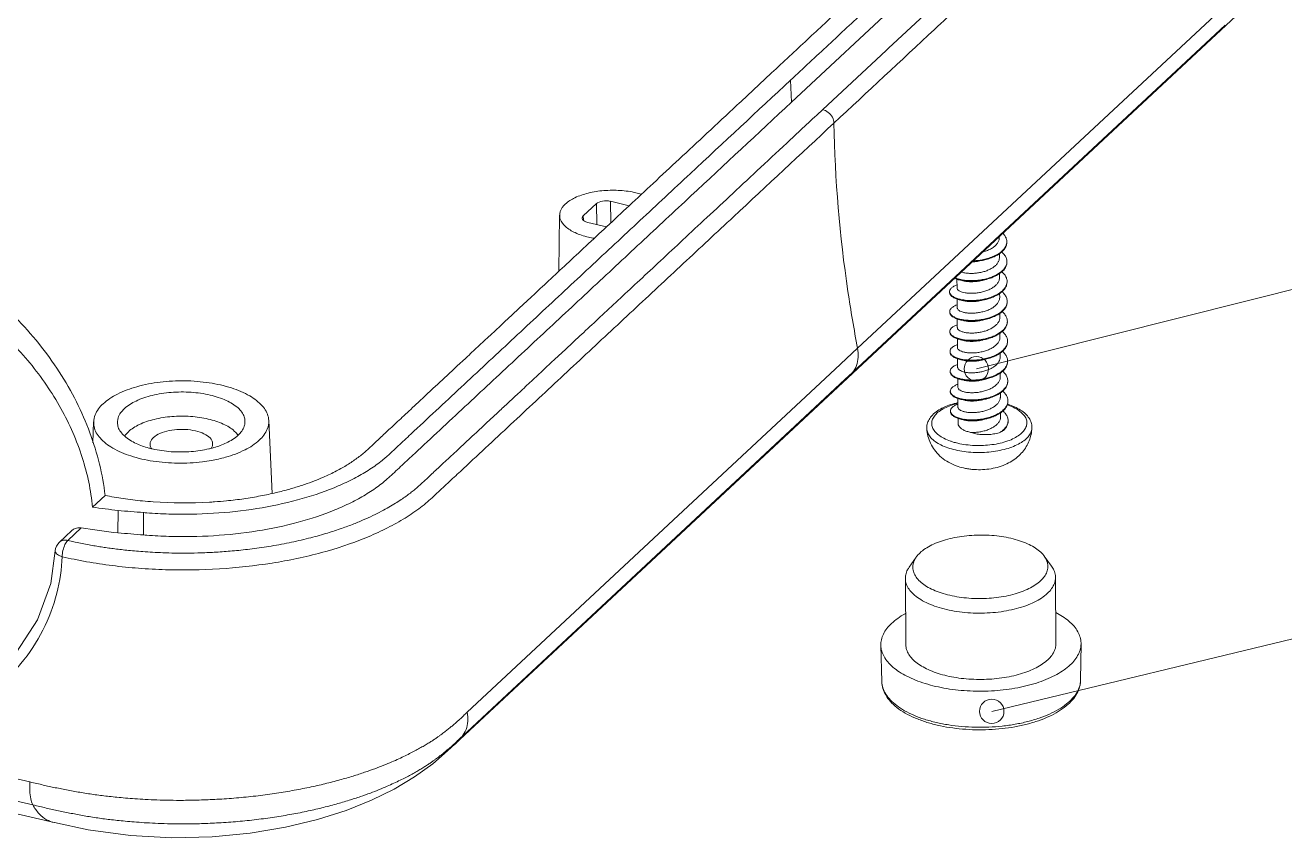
# Model space of a CAD drawing. Header units: millimetres. Extents: x 3219 to 3653, y 1046 to 1347.
# Drawn here: x 3460.51 to 3498.25, y 1076.93 to 1101.27 of the extents above; entities that cross this region are included whole.
import ezdxf

# ---------------------------------------------------------------- set-up
doc = ezdxf.new("R2010")
doc.units = ezdxf.units.MM
doc.layers.add('dim', color=82, linetype='Continuous', lineweight=9)
doc.layers.add('from', color=7, linetype='Continuous', lineweight=13)
doc.dimstyles.new('ISO', dxfattribs={"dimscale": 0.6, "dimtxt": 2.5, "dimasz": 2.5, "dimexe": 1.25, "dimexo": 0.625, "dimtad": 0, "dimdsep": 46, "dimtxsty": 'Standard', "dimblk": 'OPEN', "dimcen": 0, "dimclrd": 4, "dimclre": 4, "dimadec": 0, "dimazin": 0, "dimtfac": 1, "dimtofl": 0, "dimtmove": 0, "dimatfit": 3, "dimfxl": 1, "dimarcsym": 0})

# ---------------------------------------------------------------- blocks, each defined once
blk = doc.blocks.new('_Open')
at = {"color": 0, "linetype": 'ByBlock', "lineweight": -2}
for p, q in [((-1, 0.167), (0, 0)), ((-1, -0.167), (0, 0)), ((0, 0), (-1, 0))]:
    blk.add_line(p, q, dxfattribs=at)
blk = doc.blocks.new('*u51')
at = {"color": 7, "linetype": 'Continuous'}
for p, q in [((33.454, 64.427), (22.64, 54.348)), ((34.74, 64.169), (26.517, 56.505)), ((25.286, 44.52), (39.943, 58.18)), ((9.192, 28.704), (40.395, 57.785)), ((25.081, 43.552), (39.968, 57.427)), ((26.426, 56.42), (23.89, 54.056)), ((26.517, 56.505), (26.426, 56.42)), ((22.61, 55.236), (22.64, 54.348)), ((-7.783, 27.198), (-122.779, 53.977)), ((-121.824, 52.357), (-6.816, 25.575)), ((-7.665, 26.281), (-121.557, 52.803)), ((15.42, 49.528), (15.407, 50.391)), ((15.407, 50.391), (16.158, 50.216)), ((13.351, 47.6), (13.379, 49.841)), ((14.321, 49.807), (14.854, 50.303)), ((14.867, 49.463), (14.854, 50.303)), ((14.327, 49.634), (14.321, 49.807)), ((15.253, 49.373), (14.502, 49.548)), ((30.944, 48.932), (30.943, 48.977)), ((30.949, 48.138), (30.948, 48.299)), ((30.955, 47.344), (30.954, 47.506)), ((29.258, 46.934), (29.255, 47.281)), ((29.264, 46.14), (29.261, 46.485)), ((30.961, 46.549), (30.96, 46.71)), ((30.967, 45.755), (30.965, 45.913)), ((29.269, 45.345), (29.267, 45.693)), ((30.38, 45.696), (30.384, 45.697)), ((29.275, 44.551), (29.273, 44.899)), ((30.972, 44.96), (30.971, 45.122)), ((25.286, 44.52), (24.389, 43.684)), ((30.978, 44.166), (30.977, 44.328)), ((29.281, 43.757), (29.278, 44.103)), ((24.389, 43.684), (9.686, 29.98)), ((25.081, 43.552), (24.776, 43.269)), ((24.796, 43.248), (25.081, 43.552)), ((29.287, 42.962), (29.284, 43.308)), ((30.984, 43.372), (30.983, 43.532)), ((24.776, 43.269), (9.48, 29.011)), ((29.292, 42.168), (29.29, 42.516)), ((30.99, 42.577), (30.988, 42.738)), ((30.995, 41.783), (30.994, 41.945)), ((-5.267, 40.742), (-5.239, 41.582)), ((1.895, 38.722), (1.759, 41.633)), ((29.297, 41.523), (29.296, 41.719)), ((29.513, 39.74), (29.593, 39.723)), ((29.852, 39.685), (29.868, 39.683)), ((-4.781, 38.642), (-5.283, 38.174)), ((-4.266, 37.145), (-4.26, 38.039)), ((-3.243, 37.064), (-3.24, 37.959)), ((-5.739, 37.343), (-6.274, 36.844)), ((-6.107, 37.24), (-6.612, 36.769)), ((-6.199, 36.827), (-6.274, 36.844)), ((-6.771, 36.427), (-6.954, 35.126)), ((27.627, 36.179), (27.346, 35.78)), ((32.744, 36.216), (33.031, 35.822)), ((27.192, 35.329), (27.211, 32.681)), ((33.192, 35.372), (33.211, 32.724)), ((-6.954, 35.126), (-7.482, 33.671)), ((-7.482, 33.671), (-8.325, 32.388)), ((34.211, 32.714), (34.193, 31.261)), ((26.211, 32.656), (26.251, 31.203)), ((8.904, 28.437), (9.192, 28.704)), ((9.48, 29.011), (9.201, 28.713)), ((8.311, 27.927), (8.904, 28.437)), ((7.579, 27.397), (8.311, 27.927)), ((6.768, 26.913), (7.579, 27.397)), ((5.866, 26.469), (6.768, 26.913)), ((4.851, 26.061), (5.866, 26.469)), ((2.43, 25.387), (3.709, 25.697)), ((3.709, 25.697), (4.851, 26.061)), ((-6.816, 25.575), (-6.808, 25.574)), ((-6.808, 25.574), (-5.456, 25.286)), ((-5.456, 25.286), (-3.76, 25.054)), ((1.021, 25.15), (2.43, 25.387)), ((-3.76, 25.054), (-2.108, 24.967)), ((-2.108, 24.967), (-0.501, 25.004)), ((-0.501, 25.004), (1.021, 25.15))]:
    blk.add_line(p, q, dxfattribs=at)
for centre, radius, start, end in [((15.709, 47.625), 3.19, 73, 76.9515), ((15.359, 52.535), 3.669, 256.9204, 260.7886), ((30.856, 48.778), 0.389, 352.7841, 0.4833), ((29.814, 49.828), 1.854, 271.6699, 284.1945), ((29.811, 50.492), 2.475, 272.4635, 280.499), ((29.834, 50.372), 2.353, 280.5065, 282.9896), ((30.873, 47.984), 0.377, 356.5333, 0.504), ((29.729, 48.772), 1.543, 257.3736, 257.8734), ((29.756, 48.905), 1.678, 257.9255, 261.9464), ((29.825, 49.651), 2.427, 280.3217, 280.5008), ((29.838, 49.584), 2.359, 280.49, 282.9663), ((30.87, 47.191), 0.386, 356.4719, 0.3396), ((29.762, 48.113), 1.68, 258.0187, 261.9186), ((29.841, 48.802), 2.372, 280.5519, 282.9448), ((30.866, 46.396), 0.396, 356.5373, 0.347), ((29.849, 47.996), 2.36, 280.5318, 283.0028), ((30.878, 45.601), 0.389, 352.5681, 0.4788), ((29.773, 46.519), 1.675, 257.9541, 261.9889), ((29.857, 47.194), 2.353, 280.5075, 282.9904), ((30.896, 44.806), 0.377, 356.5372, 0.5085), ((29.751, 45.591), 1.539, 257.2947, 257.8735), ((29.779, 45.727), 1.678, 257.9259, 261.9487), ((29.861, 46.406), 2.358, 280.4904, 282.9675), ((30.892, 44.013), 0.387, 356.4709, 0.337), ((29.786, 44.942), 1.687, 258.0222, 261.9069), ((29.865, 45.622), 2.37, 280.5494, 282.9447), ((29.129, 42.807), 0.141, 179.8502, 190.1259), ((30.889, 43.218), 0.395, 356.584, 0.4068), ((29.79, 44.136), 1.675, 257.9658, 261.9107), ((29.873, 44.813), 2.354, 280.5158, 282.9964), ((29.887, 44.751), 2.291, 283.0032, 284.0159), ((30.914, 42.423), 0.377, 356.5309, 0.5005), ((28.504, 41.331), 0.455, 183.1935, 188.0861), ((29.773, 43.228), 1.56, 257.7419, 257.8745), ((29.797, 43.347), 1.681, 257.9252, 261.9363), ((29.878, 44.025), 2.36, 280.5052, 282.9631), ((30.554, 41.859), 0.817, 314.0084, 314.6246), ((30.904, 41.63), 0.393, 356.4973, 0.3222), ((-0.471, 40.282), 1.263, 46.7175, 47.6317), ((29.941, 43.547), 2.894, 253.1794, 256.9405), ((30.091, 42.583), 1.451, 256.9103, 259.4785), ((-1.976, 44.448), 4.052, 254.8643, 256.9072), ((-1.618, 44.751), 4.36, 283.1052, 283.7971), ((-1.547, 44.466), 4.067, 283.7761, 285.9154), ((-1.711, 46.667), 6.732, 276.9821, 280.0114), ((30.056, 42.082), 2.404, 249.8094, 256.9601), ((-1.631, 55.496), 17.155, 265.8994, 273.3958), ((-1.621, 55.322), 16.98, 273.3964, 274.0725), ((8.633, 139.595), 102.372, 262.18695, 262.76437), ((-11.001, -54.348), 92.633, 85.19385, 85.82696), ((8.679, 139.052), 102.726, 261.93163, 262.76079), ((-6.271, 36.403), 0.5, 132.9159, 177.2167), ((-11.028, -55.211), 92.603, 85.17803, 85.81268), ((3.84, 34.451), 7.826, 309.051, 311.3658), ((-1.811, 49.024), 23.482, 258.1335, 258.7626)]:
    blk.add_arc(centre, radius, start, end, dxfattribs=at)
for centre, ratio, start_param, end_param in [((15.221, 50.217), 0.470141, 1.098141, 2.668633), ((14.688, 49.721), 0.469909, 2.668658, 4.23915)]:
    blk.add_ellipse(centre, major_axis=(0.412, 0.003), ratio=ratio, start_param=start_param, end_param=end_param, dxfattribs=at)
for points, start_tangent, end_tangent in [([(38.689, 72.106), (38.674, 71.897), (38.595, 71.549), (38.469, 71.244), (38.313, 70.978), (38.143, 70.749), (37.968, 70.552), (37.781, 70.369), (37.591, 70.19), (37.399, 70.013), (37.208, 69.835), (37.017, 69.658), (36.824, 69.477), (36.621, 69.287), (36.401, 69.082), (36.157, 68.855), (35.884, 68.601), (35.584, 68.321), (35.255, 68.015), (34.896, 67.68), (34.497, 67.308), (34.048, 66.89), (33.544, 66.42), (32.985, 65.898), (32.367, 65.323), (31.689, 64.691), (30.946, 63.999), (30.133, 63.241), (29.244, 62.412), (28.257, 61.492), (27.148, 60.459), (25.913, 59.308), (24.583, 58.068), (23.187, 56.767), (21.757, 55.434)], (-0.012615, -0.99992), (-0.731534, -0.681805)), ([(22.61, 55.236), (24.12, 56.643), (25.593, 58.016), (26.993, 59.321), (28.285, 60.525), (29.438, 61.6), (30.468, 62.559), (31.399, 63.427), (32.24, 64.211), (32.992, 64.912), (33.654, 65.529), (34.243, 66.078), (34.781, 66.58), (35.292, 67.055), (35.783, 67.513), (36.241, 67.94), (36.664, 68.335), (37.067, 68.709), (37.462, 69.078), (37.85, 69.44), (38.233, 69.796), (38.614, 70.151), (38.966, 70.51), (39.248, 70.883), (39.456, 71.266), (39.589, 71.657), (39.644, 72.06), (39.644, 72.207)], (0.731534, 0.681805), (-0.03702, 0.999315)), ([(41.583, 70.863), (41.551, 70.427), (41.416, 69.923), (41.176, 69.427), (40.834, 68.943), (40.625, 68.708), (40.393, 68.478), (39.891, 68.01), (39.39, 67.542), (38.386, 66.607), (37.383, 65.672), (36.379, 64.737), (34.373, 62.867), (32.366, 60.996), (30.359, 59.126), (28.353, 57.256), (24.339, 53.515)], (0.015767, -0.999876), (-0.731534, -0.681805)), ([(-0.415, 38.385), (0.069, 38.426), (0.764, 38.511), (1.434, 38.623), (2.048, 38.754), (2.596, 38.897), (3.078, 39.044), (3.493, 39.19), (3.844, 39.331), (4.143, 39.463), (4.402, 39.589), (4.633, 39.712), (4.845, 39.834), (5.046, 39.961), (5.237, 40.092), (5.417, 40.227), (5.583, 40.364), (5.74, 40.506), (5.897, 40.651), (6.064, 40.807), (6.248, 40.98), (6.45, 41.169), (6.669, 41.372), (6.904, 41.591), (7.158, 41.827), (7.431, 42.082), (7.727, 42.358), (8.046, 42.655), (8.389, 42.975), (8.759, 43.32), (9.157, 43.691), (9.586, 44.091), (10.047, 44.521), (10.544, 44.984), (11.079, 45.482), (11.654, 46.018), (12.274, 46.596), (12.941, 47.217), (13.659, 47.886), (14.431, 48.606), (15.262, 49.381), (16.155, 50.213), (17.117, 51.109), (18.152, 52.074), (19.267, 53.113), (20.466, 54.231), (21.757, 55.434)], (0.997474, 0.071026), (0.731534, 0.681805)), ([(22.61, 55.236), (18.597, 51.495), (16.59, 49.624), (14.583, 47.754), (12.576, 45.884), (10.57, 44.014), (9.566, 43.078), (8.563, 42.143), (7.56, 41.209), (7.056, 40.738), (6.565, 40.281), (6.451, 40.178), (6.342, 40.085), (6.116, 39.908), (5.6, 39.563), (5.016, 39.243), (4.369, 38.952), (2.911, 38.465), (1.283, 38.119), (-0.453, 37.929), (-2.232, 37.901), (-3.115, 37.948), (-3.24, 37.958)], (-0.731534, -0.681805), (-0.996481, 0.083824)), ([(23.89, 54.056), (22.605, 52.858), (21.411, 51.746), (20.3, 50.71), (19.267, 49.747), (18.306, 48.852), (17.412, 48.018), (16.58, 47.244), (15.807, 46.523), (15.088, 45.852), (14.419, 45.229), (13.797, 44.65), (13.221, 44.112), (12.685, 43.613), (12.188, 43.15), (11.725, 42.718), (11.291, 42.314), (10.885, 41.935), (10.504, 41.581), (10.15, 41.251), (9.823, 40.945), (9.52, 40.663), (9.241, 40.402), (8.982, 40.162), (8.743, 39.939), (8.522, 39.734), (8.321, 39.546), (8.139, 39.375), (7.975, 39.221), (7.827, 39.086), (7.693, 38.966), (7.561, 38.854), (7.415, 38.738), (7.245, 38.611), (7.047, 38.474), (6.821, 38.328), (6.561, 38.173), (6.26, 38.008), (5.918, 37.836), (5.536, 37.662), (5.104, 37.485), (4.606, 37.303), (4.028, 37.118), (3.351, 36.931), (2.57, 36.753), (1.759, 36.605), (0.998, 36.498), (0.298, 36.424), (-0.345, 36.377), (-0.94, 36.35), (-1.493, 36.339), (-2.003, 36.341), (-2.468, 36.353), (-2.889, 36.372), (-3.27, 36.397), (-3.612, 36.425), (-3.919, 36.455), (-4.198, 36.486), (-4.456, 36.518), (-4.699, 36.551), (-4.936, 36.586), (-5.174, 36.625), (-5.424, 36.669), (-5.691, 36.719), (-5.974, 36.778), (-6.199, 36.827)], (-0.731534, -0.681805), (-0.975546, 0.219795)), ([(-3.243, 37.064), (-3.113, 37.054), (-2.228, 37.006), (-0.444, 37.034), (1.298, 37.225), (2.931, 37.572), (4.393, 38.061), (5.041, 38.352), (5.627, 38.673), (6.144, 39.019), (6.372, 39.197), (6.48, 39.29), (6.594, 39.393), (7.085, 39.851), (7.59, 40.321), (8.592, 41.255), (9.596, 42.191), (10.599, 43.126), (12.606, 44.996), (14.613, 46.866), (16.62, 48.737), (18.626, 50.607), (22.64, 54.348)], (0.996459, -0.084084), (0.731535, 0.681804)), ([(24.339, 53.515), (24.277, 53.748), (24.112, 53.946), (23.89, 54.056)], (-0.016236, 0.999868), (-0.973942, 0.226795)), ([(24.339, 53.515), (20.326, 49.775), (18.319, 47.904), (16.312, 46.034), (14.306, 44.164), (12.299, 42.293), (11.296, 41.358), (10.292, 40.423), (9.289, 39.488), (8.787, 39.02), (8.285, 38.553), (8.029, 38.328), (7.75, 38.109), (7.126, 37.692), (6.418, 37.304), (5.634, 36.951), (3.866, 36.36), (1.892, 35.941), (-0.214, 35.71), (-2.371, 35.677), (-3.442, 35.734), (-4.494, 35.841), (-5.518, 35.996), (-6.017, 36.091), (-6.493, 36.195)], (-0.731534, -0.681805), (-0.975158, 0.22151)), ([(25.286, 44.52), (24.899, 46.787), (24.339, 53.515)], (-0.18869, 0.982037), (-0.016236, 0.999868)), ([(16.429, 50.733), (15.804, 50.824), (15.147, 50.82), (14.522, 50.72), (13.992, 50.535), (13.606, 50.283), (13.404, 49.988), (13.381, 49.841)], (-0.973942, 0.226795), (-0.010681, -0.999943)), ([(13.381, 49.841), (13.405, 49.679), (13.61, 49.387), (13.997, 49.14), (14.529, 48.961)], (-0.010681, -0.999943), (0.973942, -0.226795)), ([(-14.244, 49.122), (-12.982, 48.745), (-11.743, 48.208), (-10.547, 47.522), (-9.416, 46.699), (-8.37, 45.754), (-7.43, 44.707), (-6.61, 43.575), (-5.928, 42.382), (-5.391, 41.147), (-5.006, 39.895), (-4.781, 38.642)], (0.973943, -0.226794), (0.113518, -0.993536)), ([(30.944, 48.932), (30.934, 48.85), (30.888, 48.742), (30.809, 48.642), (30.697, 48.549), (30.557, 48.467), (30.398, 48.402), (30.295, 48.37)], (0.005994, -0.999982), (-0.964807, -0.26296)), ([(31.245, 48.782), (31.235, 48.863), (31.183, 48.994), (31.091, 49.114)], (-0.008113, 0.999967), (-0.697087, 0.716986)), ([(-14.95, 48.463), (-12.991, 47.821), (-11.065, 46.813), (-9.309, 45.503), (-7.787, 43.934), (-6.548, 42.118), (-5.693, 40.154), (-5.283, 38.174)], (0.973943, -0.226794), (0.095854, -0.995395)), ([(30.362, 48.079), (30.424, 48.095), (30.638, 48.163), (30.829, 48.249), (30.991, 48.353), (31.117, 48.47), (31.201, 48.597), (31.242, 48.729)], (0.974376, 0.224925), (0.125989, 0.992032)), ([(30.368, 48.054), (30.424, 48.068), (30.638, 48.136), (30.829, 48.223), (30.991, 48.327), (31.117, 48.444), (31.202, 48.57), (31.242, 48.703), (31.245, 48.755)], (0.97387, 0.227107), (-0.008113, 0.999967)), ([(31.25, 47.987), (31.233, 48.102), (31.169, 48.231), (31.063, 48.352), (31.04, 48.373)], (-0.008584, 0.999963), (-0.761142, 0.648585)), ([(30.949, 48.138), (30.947, 48.096), (30.918, 47.994), (30.858, 47.895), (30.768, 47.804), (30.653, 47.722), (30.517, 47.652), (30.365, 47.594), (30.202, 47.552), (30.036, 47.524), (29.872, 47.512), (29.717, 47.515)], (0.007762, -0.99997), (-0.997819, 0.066006)), ([(29.889, 47.992), (29.967, 47.996), (30.198, 48.021), (30.368, 48.054)], (0.999513, 0.031211), (0.97387, 0.227107)), ([(30.367, 47.285), (30.484, 47.315), (30.693, 47.388), (30.878, 47.479), (31.031, 47.587), (31.147, 47.706), (31.221, 47.835), (31.25, 47.961)], (0.974459, 0.224565), (0.060459, 0.998171)), ([(30.373, 47.26), (30.484, 47.289), (30.693, 47.361), (30.878, 47.453), (31.032, 47.56), (31.148, 47.68), (31.222, 47.808), (31.25, 47.942), (31.251, 47.961)], (0.973884, 0.227047), (-0.008584, 0.999963)), ([(29.163, 47.316), (29.226, 47.289), (29.392, 47.24), (29.401, 47.238)], (0.904438, -0.426606), (0.977083, -0.212858)), ([(29.182, 47.334), (29.226, 47.316), (29.392, 47.267)], (0.915395, -0.402558), (0.975813, -0.218605)), ([(29.432, 47.568), (29.439, 47.566), (29.567, 47.533), (29.717, 47.515)], (0.942479, -0.334265), (0.997819, -0.066006)), ([(30.955, 47.344), (30.945, 47.26), (30.898, 47.151), (30.819, 47.051), (30.707, 46.958), (30.566, 46.877), (30.407, 46.812), (30.238, 46.764), (30.063, 46.733), (29.887, 46.718), (29.722, 46.721)], (0.005993, -0.999982), (-0.997819, 0.066006)), ([(31.256, 47.193), (31.256, 47.207), (31.227, 47.34), (31.153, 47.468), (31.048, 47.577)], (-0.006099, 0.999981), (-0.759837, 0.650114)), ([(28.996, 46.884), (28.961, 46.802), (28.959, 46.779)], (-0.585356, -0.810777), (0.015752, -0.999876)), ([(29.256, 47.051), (29.197, 47.028), (29.076, 46.96), (28.996, 46.884)], (-0.940233, -0.340533), (-0.585356, -0.810777)), ([(29.258, 46.934), (29.266, 46.898), (29.304, 46.847), (29.371, 46.802), (29.466, 46.765), (29.584, 46.737), (29.722, 46.721)], (0.017516, -0.999847), (0.997819, -0.066006)), ([(29.401, 47.238), (29.587, 47.209), (29.802, 47.196), (30.03, 47.206), (30.26, 47.236), (30.373, 47.26)], (0.977083, -0.212858), (0.973884, 0.227047)), ([(29.516, 47.212), (29.569, 47.201), (29.719, 47.183)], (0.972663, -0.232219), (0.997819, -0.066006)), ([(29.521, 47.243), (29.587, 47.235), (29.802, 47.223), (30.03, 47.232), (30.26, 47.263)], (0.990008, -0.141008), (0.983817, 0.179177)), ([(29.719, 47.183), (29.884, 47.18), (30.061, 47.195), (30.24, 47.227), (30.274, 47.236)], (0.997819, -0.066006), (0.969139, 0.246515)), ([(30.372, 46.49), (30.543, 46.537), (30.747, 46.615), (30.925, 46.71), (31.07, 46.821), (31.176, 46.943), (31.238, 47.073), (31.255, 47.167)], (0.974543, 0.2242), (0.061372, 0.998115)), ([(30.379, 46.465), (30.544, 46.51), (30.747, 46.588), (30.925, 46.684), (31.07, 46.794), (31.176, 46.917), (31.239, 47.047), (31.256, 47.166)], (0.973902, 0.22697), (-0.006099, 0.999981)), ([(28.959, 46.779), (28.972, 46.719)], (0.015752, -0.999876), (0.378608, -0.925557)), ([(28.959, 46.753), (28.972, 46.692), (29.029, 46.613), (29.13, 46.541), (29.27, 46.481), (29.407, 46.444)], (0.015752, -0.999876), (0.977139, -0.212602)), ([(28.972, 46.719), (29.029, 46.639), (29.13, 46.568), (29.27, 46.508), (29.413, 46.469)], (0.378608, -0.925557), (0.978088, -0.208191)), ([(29.407, 46.444), (29.444, 46.436), (29.644, 46.409), (29.863, 46.402), (30.093, 46.417), (30.322, 46.453), (30.379, 46.465)], (0.977139, -0.212602), (0.973902, 0.22697)), ([(29.522, 46.418), (29.587, 46.404), (29.725, 46.388)], (0.972552, -0.232686), (0.997819, -0.066006)), ([(29.526, 46.449), (29.644, 46.436), (29.863, 46.429), (30.092, 46.443), (30.276, 46.47)], (0.989909, -0.141706), (0.983069, 0.183238)), ([(29.725, 46.388), (29.89, 46.386), (30.065, 46.4), (30.24, 46.432), (30.28, 46.441)], (0.997819, -0.066006), (0.969138, 0.24652)), ([(30.961, 46.549), (30.951, 46.466), (30.905, 46.358), (30.825, 46.257), (30.714, 46.165), (30.577, 46.085), (30.42, 46.02), (30.249, 45.971), (30.07, 45.938), (29.893, 45.924), (29.728, 45.926)], (0.005945, -0.999982), (-0.997819, 0.066006)), ([(30.384, 45.697), (30.601, 45.76), (30.799, 45.842), (30.97, 45.942), (31.105, 46.056), (31.201, 46.18), (31.253, 46.312), (31.261, 46.372)], (0.973967, 0.226688), (0.060344, 0.998178)), ([(30.385, 45.671), (30.602, 45.733), (30.8, 45.816), (30.97, 45.915), (31.105, 46.029), (31.201, 46.154), (31.253, 46.285), (31.262, 46.372)], (0.973889, 0.227024), (-0.00612, 0.999981)), ([(31.262, 46.398), (31.259, 46.446), (31.218, 46.578), (31.133, 46.704), (31.053, 46.783)], (-0.00612, 0.999981), (-0.760129, 0.649772)), ([(29.262, 46.257), (29.169, 46.218), (29.058, 46.148), (28.989, 46.069), (28.965, 45.987), (28.965, 45.985)], (-0.940463, -0.339896), (0.009005, -0.999959)), ([(28.965, 45.985), (28.967, 45.959)], (0.009005, -0.999959), (0.181553, -0.983381)), ([(28.965, 45.958), (28.988, 45.878), (29.056, 45.8), (29.167, 45.731), (29.316, 45.674), (29.412, 45.649)], (0.009005, -0.999959), (0.977068, -0.212927)), ([(28.967, 45.959), (28.988, 45.904), (29.056, 45.826), (29.166, 45.757), (29.315, 45.701), (29.418, 45.675)], (0.181553, -0.983381), (0.97791, -0.209028)), ([(29.728, 45.926), (29.588, 45.943), (29.468, 45.971), (29.372, 46.01), (29.306, 46.057), (29.27, 46.108), (29.264, 46.14)], (-0.997819, 0.066006), (-0.013631, 0.999907)), ([(31.268, 45.604), (31.259, 45.684), (31.207, 45.815), (31.112, 45.939), (31.057, 45.99)], (-0.008034, 0.999968), (-0.761447, 0.648227)), ([(29.268, 45.463), (29.144, 45.407), (29.042, 45.335), (28.984, 45.255), (28.971, 45.19)], (-0.940727, -0.339164), (-0.002049, -0.999998)), ([(29.734, 45.132), (29.586, 45.15), (29.461, 45.181), (29.365, 45.223), (29.301, 45.273), (29.271, 45.329), (29.27, 45.345)], (-0.997819, 0.066006), (0.008071, 0.999967)), ([(29.412, 45.649), (29.497, 45.633), (29.703, 45.611), (29.925, 45.61), (30.156, 45.629), (30.385, 45.671)], (0.977068, -0.212927), (0.973889, 0.227024)), ([(29.418, 45.675), (29.497, 45.66), (29.531, 45.655)], (0.97791, -0.209028), (0.989837, -0.142209)), ([(29.527, 45.623), (29.581, 45.612), (29.731, 45.594)], (0.972663, -0.232219), (0.997819, -0.066006)), ([(29.531, 45.655), (29.703, 45.638), (29.925, 45.636), (30.155, 45.656), (30.281, 45.676)], (0.989837, -0.142209), (0.983132, 0.182898)), ([(29.731, 45.594), (29.895, 45.592), (30.072, 45.606), (30.252, 45.639), (30.286, 45.647)], (0.997819, -0.066006), (0.969139, 0.246515)), ([(29.734, 45.132), (29.889, 45.129), (30.053, 45.141), (30.219, 45.169), (30.382, 45.211), (30.534, 45.268), (30.67, 45.339), (30.786, 45.421), (30.875, 45.512), (30.935, 45.61), (30.964, 45.713), (30.967, 45.755)], (0.997819, -0.066006), (-0.007762, 0.99997)), ([(30.385, 44.902), (30.445, 44.917), (30.658, 44.984), (30.85, 45.071), (31.012, 45.174), (31.139, 45.291), (31.224, 45.418), (31.264, 45.55)], (0.974373, 0.224939), (0.129733, 0.991549)), ([(30.391, 44.877), (30.445, 44.89), (30.658, 44.958), (30.85, 45.044), (31.013, 45.148), (31.139, 45.265), (31.224, 45.392), (31.265, 45.524), (31.268, 45.578)], (0.97387, 0.227107), (-0.008034, 0.999968)), ([(28.971, 45.19), (28.972, 45.172), (28.973, 45.165)], (-0.002049, -0.999998), (0.172721, -0.984971)), ([(28.971, 45.164), (28.972, 45.145), (29.006, 45.063), (29.085, 44.987), (29.206, 44.921), (29.363, 44.868), (29.418, 44.855)], (-0.002049, -0.999998), (0.977026, -0.213121)), ([(28.973, 45.165), (29.006, 45.09), (29.085, 45.014), (29.206, 44.948), (29.363, 44.895), (29.423, 44.88)], (0.172721, -0.984971), (0.977744, -0.209804)), ([(29.418, 44.855), (29.551, 44.832), (29.762, 44.815), (29.988, 44.818), (30.218, 44.843), (30.391, 44.877)], (0.977026, -0.213121), (0.97387, 0.227107)), ([(29.533, 44.829), (29.589, 44.817), (29.736, 44.8)], (0.972637, -0.232332), (0.997819, -0.066006)), ([(29.539, 44.86), (29.551, 44.858), (29.762, 44.841), (29.987, 44.845), (30.218, 44.87), (30.286, 44.881)], (0.990084, -0.14048), (0.983203, 0.182514)), ([(29.736, 44.8), (29.901, 44.797), (30.077, 44.812), (30.252, 44.843), (30.291, 44.853)], (0.997819, -0.066006), (0.969138, 0.24652)), ([(30.972, 44.96), (30.963, 44.879), (30.918, 44.771), (30.839, 44.671), (30.728, 44.578), (30.59, 44.498), (30.434, 44.432), (30.263, 44.383), (30.083, 44.35), (29.905, 44.335), (29.74, 44.337)], (0.005871, -0.999983), (-0.997819, 0.066006)), ([(31.273, 44.81), (31.256, 44.923), (31.193, 45.052), (31.087, 45.174), (31.063, 45.195)], (-0.008633, 0.999963), (-0.761183, 0.648538)), ([(25.081, 43.552), (25.239, 43.831), (25.309, 44.161), (25.286, 44.52)], (0.629315, 0.77715), (-0.18869, 0.982037)), ([(29.274, 44.669), (29.252, 44.66), (29.12, 44.596), (29.029, 44.521), (28.983, 44.44), (28.977, 44.396)], (-0.940384, -0.340114), (0.00571, -0.999984)), ([(28.977, 44.396), (28.982, 44.357)], (0.00571, -0.999984), (0.253635, -0.9673)), ([(28.977, 44.369), (28.982, 44.33), (29.027, 44.25), (29.117, 44.176), (29.247, 44.112), (29.413, 44.063), (29.424, 44.061)], (0.00571, -0.999984), (0.977078, -0.212881)), ([(28.982, 44.357), (29.027, 44.276), (29.117, 44.202), (29.247, 44.139), (29.413, 44.09)], (0.253635, -0.9673), (0.975511, -0.219953)), ([(29.74, 44.337), (29.599, 44.354), (29.479, 44.383), (29.384, 44.421), (29.317, 44.468), (29.281, 44.519), (29.276, 44.551)], (-0.997819, 0.066006), (-0.013631, 0.999907)), ([(30.39, 44.107), (30.505, 44.137), (30.714, 44.21), (30.899, 44.301), (31.053, 44.408), (31.169, 44.527), (31.244, 44.656), (31.273, 44.784)], (0.974455, 0.224583), (0.060407, 0.998174)), ([(30.396, 44.082), (30.505, 44.111), (30.714, 44.183), (30.899, 44.274), (31.053, 44.381), (31.17, 44.501), (31.244, 44.63), (31.273, 44.763), (31.274, 44.783)], (0.973883, 0.227051), (-0.008633, 0.999963)), ([(31.177, 44.289), (31.07, 44.399)], (-0.610134, 0.792298), (-0.759738, 0.65023)), ([(31.279, 44.015), (31.279, 44.029), (31.25, 44.162), (31.177, 44.289)], (-0.006054, 0.999982), (-0.610134, 0.792298)), ([(29.279, 43.874), (29.209, 43.846), (29.091, 43.778), (29.015, 43.701), (28.983, 43.619), (28.982, 43.602)], (-0.940277, -0.340409), (0.016301, -0.999867)), ([(29.424, 44.061), (29.607, 44.031), (29.823, 44.019), (30.05, 44.028), (30.281, 44.058), (30.396, 44.082)], (0.977078, -0.212881), (0.973883, 0.227051)), ([(29.539, 44.035), (29.592, 44.023), (29.742, 44.005)], (0.972664, -0.232219), (0.997819, -0.066006)), ([(29.544, 44.066), (29.607, 44.058), (29.823, 44.046), (30.05, 44.054), (30.281, 44.085), (30.291, 44.087)], (0.990013, -0.140977), (0.983251, 0.182256)), ([(29.742, 44.005), (29.907, 44.003), (30.086, 44.018), (30.266, 44.051), (30.297, 44.058)], (0.997819, -0.066006), (0.969139, 0.246515)), ([(30.978, 44.166), (30.969, 44.089), (30.931, 43.991), (30.865, 43.898), (30.772, 43.812), (30.655, 43.735), (30.52, 43.669), (30.371, 43.616), (30.214, 43.576), (30.053, 43.551), (29.895, 43.54), (29.745, 43.543)], (0.006217, -0.999981), (-0.997819, 0.066006)), ([(30.395, 43.313), (30.571, 43.361), (30.773, 43.439), (30.95, 43.534), (31.094, 43.644), (31.199, 43.766), (31.262, 43.896), (31.278, 43.989)], (0.97455, 0.224172), (0.06139, 0.998114)), ([(30.402, 43.288), (30.572, 43.335), (30.774, 43.412), (30.951, 43.508), (31.094, 43.618), (31.199, 43.74), (31.262, 43.87), (31.279, 43.989)], (0.973902, 0.226967), (-0.006049, 0.999982)), ([(28.982, 43.602), (28.985, 43.576)], (0.016301, -0.999867), (0.178892, -0.983869)), ([(28.982, 43.575), (28.998, 43.509), (29.057, 43.43), (29.16, 43.36), (29.301, 43.301), (29.43, 43.266)], (0.016212, -0.999869), (0.977125, -0.212664)), ([(28.985, 43.576), (28.997, 43.536), (29.056, 43.458), (29.159, 43.387), (29.3, 43.328), (29.436, 43.291)], (0.178892, -0.983869), (0.978059, -0.20833)), ([(29.281, 43.757), (29.287, 43.725), (29.323, 43.674), (29.39, 43.627), (29.485, 43.588), (29.605, 43.56), (29.745, 43.543)], (0.013631, -0.999907), (0.997819, -0.066006)), ([(29.43, 43.266), (29.476, 43.257), (29.677, 43.231), (29.896, 43.225), (30.124, 43.24), (30.352, 43.277), (30.402, 43.288)], (0.977125, -0.212664), (0.973902, 0.226967)), ([(29.549, 43.272), (29.675, 43.258), (29.894, 43.252), (30.123, 43.267), (30.298, 43.293)], (0.989894, -0.141812), (0.983075, 0.183204)), ([(30.984, 43.372), (30.974, 43.29), (30.929, 43.183), (30.85, 43.082), (30.739, 42.989), (30.602, 42.909), (30.446, 42.844), (30.275, 42.794), (30.095, 42.761), (29.917, 42.746), (29.751, 42.749)], (0.005865, -0.999983), (-0.997819, 0.066006)), ([(31.285, 43.221), (31.279, 43.285), (31.233, 43.416), (31.143, 43.541), (31.076, 43.605)], (-0.007096, 0.999975), (-0.760176, 0.649717)), ([(1.758, 41.633), (1.742, 41.764), (1.501, 42.217), (0.997, 42.618), (0.272, 42.935), (-0.617, 43.141), (-1.596, 43.222), (-2.587, 43.168), (-3.509, 42.986), (-4.288, 42.69), (-4.861, 42.304)], (-0.036367, 0.999338), (-0.731534, -0.681805)), ([(-4.014, 42.106), (-3.546, 42.413), (-2.901, 42.637), (-2.143, 42.758), (-1.345, 42.763), (-0.586, 42.652), (0.06, 42.436), (0.53, 42.136), (0.778, 41.781), (0.798, 41.482)], (0.731534, 0.681805), (-0.172153, -0.98507)), ([(29.285, 43.08), (29.166, 43.027), (29.063, 42.955), (29.003, 42.875), (28.988, 42.807)], (-0.940706, -0.339223), (-0.001388, -0.999999)), ([(28.988, 42.781), (28.989, 42.764), (29.022, 42.683), (29.099, 42.607), (29.217, 42.541), (29.372, 42.487), (29.435, 42.472)], (-0.001722, -0.999999), (0.977028, -0.213109)), ([(28.99, 42.782), (29.02, 42.711), (29.096, 42.635), (29.214, 42.568), (29.369, 42.515), (29.44, 42.497)], (0.175093, -0.984552), (0.977783, -0.209619)), ([(29.751, 42.749), (29.601, 42.767), (29.473, 42.8), (29.376, 42.844), (29.314, 42.895), (29.288, 42.95), (29.287, 42.962)], (-0.997819, 0.066006), (0.008318, 0.999965)), ([(29.545, 43.24), (29.6, 43.229), (29.748, 43.211)], (0.972637, -0.232332), (0.997819, -0.066006)), ([(29.748, 43.211), (29.909, 43.208), (30.081, 43.222), (30.253, 43.252), (30.303, 43.264)], (0.997819, -0.066006), (0.969134, 0.246535)), ([(30.408, 42.494), (30.446, 42.503), (30.66, 42.569), (30.853, 42.654), (31.017, 42.755), (31.146, 42.871), (31.235, 42.996), (31.28, 43.128), (31.285, 43.195)], (0.973871, 0.227102), (-0.007224, 0.999974)), ([(30.442, 42.528), (30.656, 42.594), (30.85, 42.679), (31.015, 42.78), (31.144, 42.895), (31.234, 43.021), (31.279, 43.152), (31.284, 43.195)], (0.970223, 0.242213), (0.059598, 0.998222)), ([(31.291, 42.427), (31.273, 42.541), (31.21, 42.67), (31.104, 42.791), (31.08, 42.812)], (-0.008539, 0.999964), (-0.7613, 0.648399)), ([(-4.861, 42.304), (-5.181, 41.858), (-5.237, 41.582)], (-0.731534, -0.681805), (-0.037605, -0.999293)), ([(29.291, 42.35), (29.008, 42.272), (28.72, 42.158), (28.473, 42.017), (28.275, 41.852), (28.14, 41.673), (28.066, 41.489), (28.049, 41.306)], (-0.974961, -0.222377), (0.058007, -0.998316)), ([(29.291, 42.321), (29.013, 42.239), (28.753, 42.128), (28.539, 41.996), (28.381, 41.848), (28.282, 41.689), (28.247, 41.525), (28.277, 41.361), (28.37, 41.202), (28.524, 41.055), (28.733, 40.924), (28.991, 40.814), (29.104, 40.776)], (-0.971784, -0.235872), (0.956964, -0.290206)), ([(29.291, 42.285), (29.255, 42.272), (29.127, 42.206), (29.041, 42.131), (28.998, 42.05), (28.994, 42.013)], (-0.940263, -0.34045), (0.00995, -0.99995)), ([(29.435, 42.472), (29.558, 42.45), (29.767, 42.432), (29.991, 42.434), (30.22, 42.458), (30.408, 42.494)], (0.977028, -0.213109), (0.973871, 0.227102)), ([(29.55, 42.446), (29.604, 42.435), (29.754, 42.416)], (0.972664, -0.232219), (0.997819, -0.066006)), ([(29.554, 42.477), (29.763, 42.459), (29.986, 42.46), (30.216, 42.484), (30.303, 42.498)], (0.989889, -0.141844), (0.983179, 0.182644)), ([(29.754, 42.416), (29.919, 42.414), (30.098, 42.429), (30.278, 42.462), (30.309, 42.47)], (0.997819, -0.066006), (0.969139, 0.246515)), ([(30.99, 42.577), (30.987, 42.535), (30.958, 42.433), (30.898, 42.335), (30.809, 42.244), (30.693, 42.161), (30.557, 42.091), (30.405, 42.034), (30.242, 41.991), (30.076, 41.964), (29.912, 41.952), (29.757, 41.954)], (0.007762, -0.99997), (-0.997819, 0.066006)), ([(30.408, 41.724), (30.531, 41.757), (30.738, 41.83), (30.922, 41.921), (31.074, 42.028), (31.189, 42.148), (31.262, 42.276), (31.29, 42.401)], (0.974471, 0.224513), (0.06049, 0.998169)), ([(30.414, 41.699), (30.539, 41.732), (30.745, 41.806), (30.927, 41.898), (31.079, 42.005), (31.192, 42.125), (31.264, 42.253), (31.291, 42.386), (31.291, 42.4)], (0.97389, 0.227022), (-0.008356, 0.999965)), ([(32.248, 41.336), (32.231, 41.511), (32.162, 41.686), (32.035, 41.857), (31.851, 42.016), (31.619, 42.152), (31.351, 42.263), (31.271, 42.289)], (0.043559, 0.999051), (-0.954635, 0.297779)), ([(-4.276, 41.446), (-4.259, 41.748), (-4.014, 42.106)], (-0.185989, 0.982552), (0.731534, 0.681805)), ([(-3.85, 41.187), (-3.415, 41.472), (-2.815, 41.681), (-2.109, 41.794), (-1.366, 41.799), (-0.659, 41.695), (-0.058, 41.494), (0.38, 41.214)], (0.731534, 0.681805), (0.738786, -0.67394)), ([(28.994, 42.013), (29.001, 41.967)], (0.00995, -0.99995), (0.293553, -0.955943)), ([(28.994, 41.986), (29.002, 41.938), (29.053, 41.858), (29.146, 41.785), (29.28, 41.723), (29.441, 41.678)], (0.011725, -0.999931), (0.977124, -0.212668)), ([(29.001, 41.967), (29.05, 41.887), (29.142, 41.814), (29.274, 41.752), (29.442, 41.704)], (0.293553, -0.955943), (0.977201, -0.212317)), ([(31.265, 42.257), (31.304, 42.244), (31.561, 42.134), (31.77, 42.002), (31.924, 41.855), (32.018, 41.697), (32.047, 41.533), (32.012, 41.369), (31.914, 41.21), (31.755, 41.062), (31.542, 40.93), (31.281, 40.818), (30.981, 40.731), (30.653, 40.671), (30.308, 40.64), (29.958, 40.639), (29.613, 40.669), (29.287, 40.727)], (0.947809, -0.318838), (-0.973942, 0.226795)), ([(29.293, 42.168), (29.298, 42.136), (29.334, 42.085), (29.401, 42.038), (29.496, 42), (29.617, 41.971), (29.757, 41.954)], (0.013631, -0.999907), (0.997819, -0.066006)), ([(30.995, 41.783), (30.989, 41.717), (30.951, 41.612), (30.879, 41.511), (30.777, 41.419), (30.649, 41.338), (30.5, 41.271), (30.336, 41.218), (30.164, 41.181), (29.992, 41.161), (29.826, 41.157)], (0.006475, -0.999979), (-0.999677, 0.025432)), ([(31.296, 41.632), (31.295, 41.665), (31.26, 41.797), (31.18, 41.923), (31.088, 42.016)], (-0.005739, 0.999984), (-0.759437, 0.650581)), ([(-5.237, 41.582), (-5.222, 41.39), (-4.981, 40.937), (-4.477, 40.536), (-3.752, 40.219), (-2.863, 40.013), (-1.884, 39.932), (-0.893, 39.986)], (-0.037605, -0.999293), (0.992533, 0.121977)), ([(-3.034, 40.537), (-3.54, 40.718), (-4.01, 41.018), (-4.258, 41.373), (-4.276, 41.446)], (-0.965228, 0.261409), (-0.185989, 0.982552)), ([(-2.848, 40.954), (-2.588, 41.118), (-2.222, 41.232), (-1.803, 41.281), (-1.368, 41.258), (-0.985, 41.169), (-0.685, 41.02), (-0.516, 40.835), (-0.485, 40.709)], (0.731534, 0.681805), (0.040532, -0.999178)), ([(0.798, 41.482), (0.779, 41.406), (0.534, 41.047)], (-0.172153, -0.98507), (-0.731534, -0.681805)), ([(1.381, 40.85), (1.701, 41.295), (1.758, 41.633)], (0.731534, 0.681805), (-0.036367, 0.999338)), ([(28.049, 41.306), (28.094, 41.013), (28.197, 40.727), (28.357, 40.459), (28.574, 40.217), (28.845, 40.011), (29.154, 39.854), (29.226, 39.826)], (0.058007, -0.998316), (0.93811, -0.346339)), ([(32.248, 41.336), (32.233, 41.238), (32.158, 41.069), (32.021, 40.908), (31.828, 40.761), (31.583, 40.632), (31.295, 40.524), (30.972, 40.441), (30.624, 40.386), (30.262, 40.359), (29.896, 40.363), (29.538, 40.397), (29.198, 40.459)], (-0.044438, -0.999012), (-0.973942, 0.226795)), ([(29.763, 41.17), (29.613, 41.215), (29.487, 41.274), (29.39, 41.343), (29.326, 41.421), (29.298, 41.504), (29.297, 41.523)], (-0.973942, 0.226795), (-0.003543, 0.999994)), ([(29.441, 41.678), (29.448, 41.676), (29.644, 41.646), (29.86, 41.636), (30.087, 41.646), (30.316, 41.679), (30.414, 41.699)], (0.977124, -0.212668), (0.97389, 0.227022)), ([(29.556, 41.651), (29.61, 41.64), (29.759, 41.622)], (0.972657, -0.232246), (0.997819, -0.066006)), ([(29.561, 41.683), (29.637, 41.673), (29.852, 41.662), (30.079, 41.672), (30.308, 41.704)], (0.989989, -0.141148), (0.983203, 0.182514)), ([(29.759, 41.622), (29.924, 41.62), (30.099, 41.634), (30.273, 41.665), (30.314, 41.675)], (0.997819, -0.066006), (0.969138, 0.246521)), ([(29.868, 39.683), (30.195, 39.671), (30.53, 39.697), (30.865, 39.765), (31.179, 39.875), (31.443, 40.013), (31.675, 40.183), (31.869, 40.377), (32.024, 40.594), (32.138, 40.824), (32.214, 41.072), (32.248, 41.336)], (0.995487, -0.094895), (0.043559, 0.999051)), ([(30.989, 41.166), (31.122, 41.272)], (0.829352, 0.558726), (0.719228, 0.694774)), ([(31.128, 41.278), (31.228, 41.401), (31.284, 41.531), (31.296, 41.606)], (0.711715, 0.702468), (0.060989, 0.998138)), ([(31.134, 41.257), (31.231, 41.38), (31.286, 41.511), (31.297, 41.606)], (0.704796, 0.70941), (-0.005806, 0.999983)), ([(-4.001, 41.013), (-3.85, 41.187)], (0.55263, 0.833427), (0.731534, 0.681805)), ([(-2.982, 40.691), (-2.974, 40.758), (-2.848, 40.954)], (-0.005178, 0.999987), (0.731534, 0.681805)), ([(-0.541, 40.038), (0.03, 40.168), (0.809, 40.464), (1.381, 40.85)], (0.984699, 0.174265), (0.731534, 0.681805)), ([(0.534, 41.047), (0.066, 40.741), (-0.432, 40.555)], (-0.731534, -0.681805), (-0.961563, -0.274585)), ([(0.394, 41.201), (0.53, 41.045)], (0.727938, -0.685643), (0.563884, -0.825854)), ([(28.053, 41.267), (28.103, 41.109), (28.217, 40.946), (28.389, 40.795), (28.615, 40.661), (28.888, 40.548), (29.198, 40.459)], (0.140587, -0.990068), (0.973942, -0.226795)), ([(29.826, 41.157), (29.914, 41.129), (30.01, 41.106), (30.11, 41.089), (30.214, 41.078), (30.321, 41.072), (30.431, 41.072), (30.545, 41.078), (30.659, 41.09), (30.773, 41.109), (30.884, 41.134), (30.989, 41.166)], (0.938571, -0.345087), (0.948545, 0.316643)), ([(30.989, 41.166), (31.042, 41.194), (31.09, 41.225), (31.134, 41.257)], (0.890327, 0.455321), (0.784328, 0.620346)), ([(-2.918, 40.498), (-2.951, 40.553), (-2.982, 40.691)], (-0.579061, 0.815284), (-0.005178, 0.999987)), ([(-0.63, 40.504), (-1.337, 40.396), (-2.135, 40.391), (-2.894, 40.502)], (-0.973952, -0.226753), (-0.973934, 0.22683)), ([(-0.485, 40.709), (-0.493, 40.63), (-0.549, 40.512)], (0.040532, -0.999178), (-0.587263, -0.809396)), ([(29.593, 39.723), (29.682, 39.707), (29.852, 39.685)], (0.980648, -0.195781), (0.995186, -0.098004)), ([(-4.781, 38.642), (-4.421, 38.575), (-4.054, 38.516), (-3.679, 38.465), (-3.286, 38.422), (-2.858, 38.386)], (0.980408, -0.196975), (0.997442, -0.071486)), ([(-6.107, 37.239), (-6.073, 37.267), (-5.919, 37.337), (-5.739, 37.343)], (0.730541, 0.682868), (0.990104, -0.140336)), ([(-6.274, 36.844), (-6.441, 36.851), (-6.584, 36.792), (-6.611, 36.769)], (-0.973942, 0.226795), (-0.731364, -0.681987)), ([(-6.384, 36.681), (-6.274, 36.844)], (0.447854, 0.894107), (0.643601, 0.765361)), ([(27.627, 36.179), (27.696, 36.266), (27.879, 36.436), (28.113, 36.592), (28.394, 36.73), (28.714, 36.847), (29.068, 36.94), (29.447, 37.008), (29.842, 37.048), (30.245, 37.061), (30.646, 37.045), (31.038, 37.001), (31.41, 36.93)], (0.577151, 0.816637), (0.973942, -0.226795)), ([(31.41, 36.93), (31.755, 36.834), (32.066, 36.715), (32.334, 36.574), (32.554, 36.417), (32.722, 36.245), (32.744, 36.216)], (0.973942, -0.226795), (0.588895, -0.808209)), ([(-6.77, 36.427), (-6.77, 36.408), (-6.688, 36.286), (-6.493, 36.195)], (-0.098187, -0.995168), (0.963803, -0.266617)), ([(-6.493, 36.195), (-6.464, 36.443)], (-0.078808, 0.99689), (0.231412, 0.972856)), ([(-6.464, 36.443), (-6.384, 36.681)], (0.231412, 0.972856), (0.447854, 0.894107)), ([(-6.493, 36.195), (-6.712, 34.737), (-7.265, 33.264), (-8.148, 31.924), (-8.556, 31.479)], (-0.049893, -0.998755), (-0.707742, -0.706471)), ([(27.192, 35.329), (27.206, 35.468), (27.282, 35.676), (27.346, 35.78)], (-0.006326, 0.99998), (0.577135, 0.816649)), ([(28.967, 34.653), (28.622, 34.749), (28.312, 34.869), (28.043, 35.009), (27.823, 35.167), (27.655, 35.338), (27.544, 35.52), (27.493, 35.708), (27.501, 35.898), (27.569, 36.085), (27.627, 36.179)], (-0.973942, 0.226795), (0.577151, 0.816637)), ([(32.744, 36.216), (32.833, 36.063), (32.885, 35.875), (32.876, 35.686), (32.808, 35.498), (32.681, 35.318), (32.498, 35.148), (32.264, 34.992), (31.984, 34.854), (31.663, 34.737), (31.309, 34.643), (30.931, 34.576), (30.536, 34.535), (30.133, 34.523), (29.731, 34.538), (29.339, 34.582), (28.967, 34.653)], (0.588895, -0.808209), (-0.973942, 0.226795)), ([(33.031, 35.822), (33.13, 35.652), (33.187, 35.443), (33.192, 35.372)], (0.588827, -0.808259), (0.006326, -0.99998)), ([(28.834, 34.085), (28.451, 34.192), (28.106, 34.325), (27.808, 34.481), (27.563, 34.656), (27.377, 34.847), (27.254, 35.049), (27.196, 35.257), (27.192, 35.329)], (-0.973942, 0.226795), (-0.006326, 0.99998)), ([(33.192, 35.372), (33.178, 35.233), (33.102, 35.025), (32.961, 34.824), (32.758, 34.635), (32.498, 34.462), (32.186, 34.308), (31.83, 34.178), (31.437, 34.075), (31.016, 33.999), (30.577, 33.954), (30.13, 33.94), (29.683, 33.958), (29.248, 34.007), (28.834, 34.085)], (0.006326, -0.99998), (-0.973942, 0.226795)), ([(27.202, 33.924), (27.181, 33.913), (26.888, 33.73), (26.644, 33.533), (26.452, 33.324), (26.314, 33.105), (26.234, 32.881), (26.211, 32.656)], (-0.878973, -0.476871), (0.026933, -0.999637)), ([(33.203, 33.967), (33.471, 33.81), (33.727, 33.619), (33.931, 33.414), (34.081, 33.199), (34.175, 32.977), (34.211, 32.751), (34.211, 32.714)], (0.885782, -0.464101), (-0.012991, -0.999916)), ([(34.211, 32.714), (34.188, 32.524), (34.107, 32.3), (33.97, 32.081), (33.778, 31.872), (33.534, 31.675), (33.241, 31.492), (32.904, 31.328), (32.528, 31.183), (32.118, 31.061), (31.681, 30.962), (31.222, 30.889), (30.748, 30.842), (30.266, 30.823), (29.784, 30.831), (29.307, 30.866), (28.844, 30.928), (28.401, 31.016)], (-0.012991, -0.999916), (-0.973942, 0.226795)), ([(33.211, 32.724), (33.186, 32.539), (33.106, 32.35), (32.973, 32.167), (32.787, 31.995), (32.554, 31.835), (32.277, 31.692), (31.962, 31.567), (31.614, 31.464), (31.24, 31.384), (30.846, 31.328), (30.441, 31.298), (30.032, 31.294), (29.626, 31.316), (29.23, 31.364), (28.854, 31.437)], (0.006987, -0.999976), (-0.973942, 0.226795)), ([(26.211, 32.656), (26.247, 32.428), (26.341, 32.206), (26.491, 31.991), (26.695, 31.786), (26.951, 31.595), (27.254, 31.42), (27.6, 31.263), (27.984, 31.128), (28.401, 31.016)], (0.026933, -0.999637), (0.973942, -0.226795)), ([(27.211, 32.681), (27.211, 32.674), (27.243, 32.482), (27.329, 32.294), (27.47, 32.114), (27.661, 31.945), (27.9, 31.79), (28.182, 31.652), (28.502, 31.534), (28.854, 31.437)], (0.006987, -0.999976), (0.973942, -0.226795)), ([(28.425, 29.575), (27.959, 29.702), (27.536, 29.859), (27.162, 30.042), (26.846, 30.247), (26.593, 30.471), (26.407, 30.709), (26.292, 30.957), (26.251, 31.203)], (-0.973942, 0.226795), (-0.027184, 0.99963)), ([(28.47, 29.467), (27.999, 29.597), (27.568, 29.759), (27.185, 29.95), (26.858, 30.17), (26.596, 30.413), (26.407, 30.671), (26.293, 30.936), (26.251, 31.203)], (-0.973942, 0.226795), (-0.027004, 0.999635)), ([(34.193, 31.261), (34.16, 31.033), (34.054, 30.783), (33.877, 30.541), (33.632, 30.312), (33.323, 30.101), (32.957, 29.911), (32.539, 29.747), (32.078, 29.61), (31.583, 29.503), (31.063, 29.43), (30.526, 29.39), (29.984, 29.385), (29.447, 29.414), (28.924, 29.478), (28.425, 29.575)], (-0.013134, -0.999914), (-0.973942, 0.226795)), ([(34.193, 31.261), (34.155, 30.997), (34.048, 30.734), (33.868, 30.476), (33.617, 30.232), (33.302, 30.01), (32.931, 29.813), (32.514, 29.645), (32.057, 29.507), (31.569, 29.401), (31.058, 29.327), (30.533, 29.287), (30.002, 29.281), (29.476, 29.31), (28.962, 29.372), (28.47, 29.467)], (-0.01254, -0.999921), (-0.973942, 0.226795)), ([(9.686, 29.98), (9.629, 29.926), (9.571, 29.872), (9.513, 29.817), (9.454, 29.763), (9.397, 29.71), (9.34, 29.658), (9.284, 29.607), (9.228, 29.558), (9.171, 29.508), (9.112, 29.458), (9.052, 29.407), (8.988, 29.355), (8.923, 29.303), (8.857, 29.25), (8.789, 29.197), (8.715, 29.142), (8.633, 29.081), (8.539, 29.013), (8.431, 28.939), (8.307, 28.856), (8.166, 28.766), (8.008, 28.671), (7.834, 28.57), (7.645, 28.466), (7.437, 28.357), (7.209, 28.243), (6.956, 28.124), (6.674, 27.998), (6.356, 27.866), (5.997, 27.728), (5.589, 27.583), (5.125, 27.433), (4.596, 27.279), (4.005, 27.126), (3.369, 26.982), (2.693, 26.85), (1.981, 26.734), (1.236, 26.636), (0.463, 26.558), (-0.315, 26.504), (-1.018, 26.474), (-1.642, 26.463), (-2.203, 26.466), (-2.712, 26.48), (-3.174, 26.501), (-3.592, 26.527), (-3.968, 26.556), (-4.306, 26.587), (-4.612, 26.619), (-4.898, 26.653), (-5.176, 26.689), (-5.45, 26.729), (-5.722, 26.772), (-5.99, 26.819), (-6.256, 26.868), (-6.519, 26.918), (-6.773, 26.969), (-7.016, 27.021), (-7.256, 27.075), (-7.504, 27.133), (-7.783, 27.198)], (-0.730241, -0.68319), (-0.973986, 0.226607)), ([(9.48, 29.011), (9.639, 29.291), (9.709, 29.621), (9.686, 29.98)], (0.629583, 0.776933), (-0.188071, 0.982155)), ([(9.48, 29.011), (9.423, 28.958), (9.364, 28.903), (9.305, 28.847), (9.246, 28.792), (9.187, 28.737), (9.128, 28.683), (9.07, 28.63), (9.012, 28.578)], (-0.729849, -0.683609), (-0.750279, -0.661121)), ([(8.77, 28.374), (8.708, 28.324), (8.644, 28.274), (8.578, 28.222), (8.505, 28.166), (8.423, 28.105), (8.329, 28.037), (8.22, 27.961), (8.095, 27.877), (7.954, 27.787), (7.797, 27.691), (7.625, 27.591), (7.438, 27.487), (7.234, 27.379), (7.01, 27.266), (6.761, 27.148), (6.483, 27.023), (6.171, 26.892), (5.819, 26.755), (5.42, 26.612), (4.966, 26.464), (4.449, 26.312), (3.873, 26.162), (3.254, 26.021), (2.596, 25.893), (1.903, 25.78), (1.179, 25.685), (0.428, 25.61), (-0.328, 25.558), (-1.013, 25.531), (-1.621, 25.522), (-2.167, 25.527), (-2.664, 25.542), (-3.116, 25.565), (-3.524, 25.592), (-3.891, 25.623), (-4.22, 25.654), (-4.52, 25.687), (-4.802, 25.722), (-5.076, 25.759), (-5.348, 25.801), (-5.617, 25.846), (-5.88, 25.894), (-6.136, 25.943), (-6.387, 25.992)], (-0.775848, -0.630919), (-0.980688, 0.195581)), ([(-7.665, 26.281), (-7.75, 26.522), (-7.79, 26.835), (-7.783, 27.198)], (-0.469602, 0.882878), (0.082179, 0.996618)), ([(-6.64, 26.044), (-6.891, 26.099), (-7.136, 26.156), (-7.388, 26.215), (-7.665, 26.281)], (-0.978481, 0.206337), (-0.97366, 0.228006)), ([(-7.665, 26.281), (-7.416, 25.926), (-7.116, 25.69), (-6.816, 25.575)], (0.466552, -0.884494), (0.974035, -0.226398))]:
    blk.add_spline(points, degree=3, dxfattribs=dict(at, start_tangent=start_tangent, end_tangent=end_tangent))
at = {"layer": 'dim'}
for points in [[(30.03, 43.699), (56.615, 50.384)], [(30.645, 30.018), (56.615, 36.273)]]:
    blk.add_leader(points, dimstyle='ISO', override={"dimscale": 1, "dimasz": 1.95, "dimexo": 0.125, "dimadec": 2, "dimazin": 2, "dimldrblk": 'Small'}, dxfattribs=at)

msp = doc.modelspace()

# ---------------------------------------------------------------- block references
at = {"layer": 'from', "xscale": 0.75, "yscale": 0.75, "zscale": 0.75}
msp.add_blockref('*u51', (3466.486, 1058.204), dxfattribs=at)

doc.saveas('drawing.dxf')
